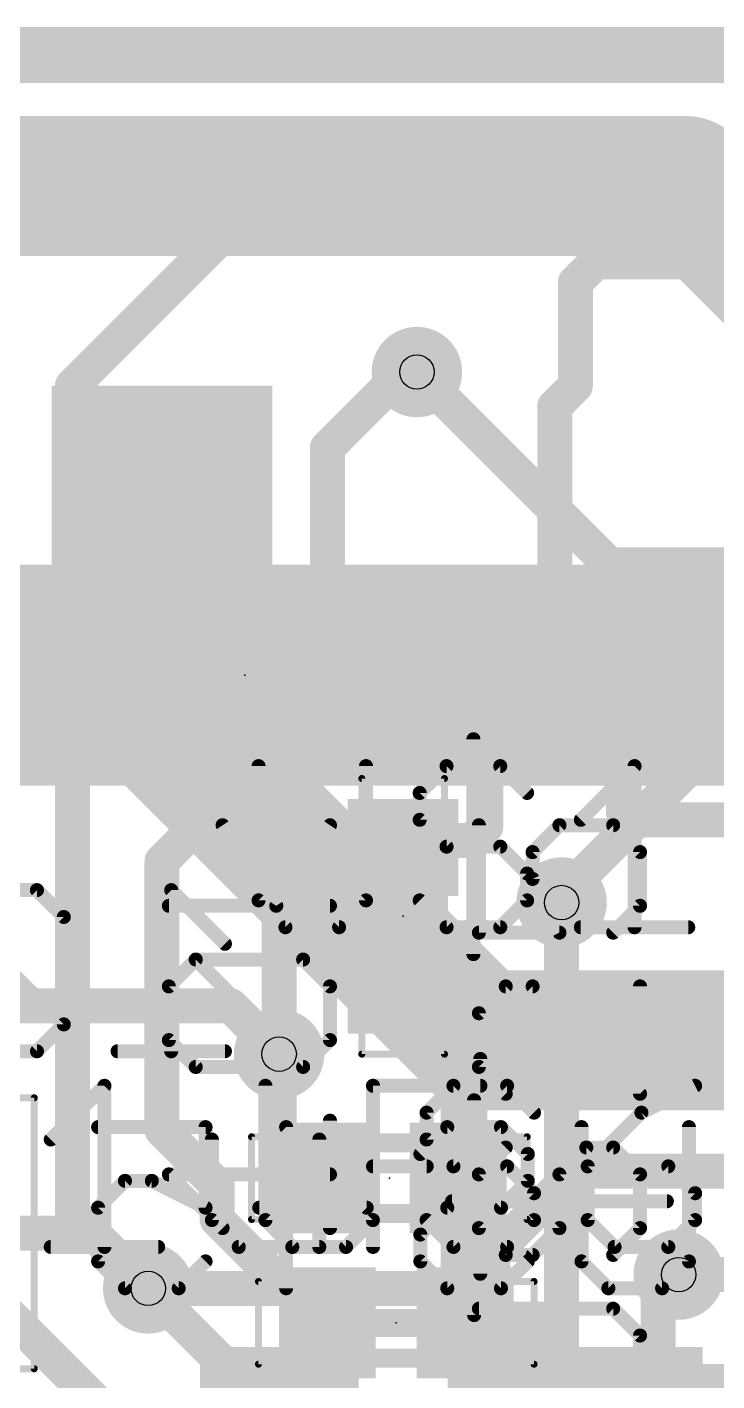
# Model space of a CAD drawing. Extents: x 61.5 to 101.4, y 9 to 89.5.
# Drawn here: x 71.62 to 76.63, y 79.63 to 89.45 of the extents above; entities that cross this region are included whole.
import ezdxf

# ---------------------------------------------------------------- set-up
doc = ezdxf.new("R2010")
doc.units = 0
for name, color, linetype in [('1', 22, 'CONTINUOUS'), ('16', 175, 'CONTINUOUS'), ('18', 82, 'CONTINUOUS'), ('20', 7, 'CONTINUOUS'), ('21', 253, 'CONTINUOUS'), ('22', 253, 'CONTINUOUS'), ('23', 7, 'CONTINUOUS'), ('25', 253, 'CONTINUOUS'), ('26', 253, 'CONTINUOUS'), ('27', 253, 'CONTINUOUS'), ('28', 253, 'CONTINUOUS'), ('29', 253, 'CONTINUOUS'), ('30', 253, 'CONTINUOUS'), ('31', 253, 'CONTINUOUS'), ('32', 253, 'CONTINUOUS'), ('39', 22, 'CONTINUOUS'), ('40', 175, 'CONTINUOUS'), ('44', 253, 'CONTINUOUS'), ('51', 253, 'CONTINUOUS'), ('52', 253, 'CONTINUOUS')]:
    doc.layers.add(name, color=color, linetype=linetype)

# ---------------------------------------------------------------- blocks, each defined once
blk = doc.blocks.new('RECT')
blk.add_solid([(-0.5, -0.5), (0.5, -0.5), (-0.5, 0.5), (0.5, 0.5)])
blk = doc.blocks.new('ROUNDV')
at = {"const_width": 0.5}
blk.add_lwpolyline([(0, -0.25, 1), (0, 0.25, 1), (0, -0.25)], format="xyb", dxfattribs=at)

msp = doc.modelspace()

# ---------------------------------------------------------------- linework, layer by layer
at = {"layer": '1', "const_width": 0.254}
for points in [[(73.6, 88.5), (71.95, 86.85)], [(80.3, 88.5), (73.6, 88.5)], [(75.6, 87.6), (75.75, 87.75)], [(75.75, 87.75), (79.8, 87.75)], [(75.6, 86.85), (75.6, 87.6)], [(74.35, 86.95), (73.8, 86.4)], [(74.45, 86.95), (74.35, 86.95)], [(71.95, 86.85), (71.95, 86.65)], [(75.45, 86.7), (75.6, 86.85)], [(71.95, 84.75), (71.95, 86.65)], [(75.45, 84.75), (75.45, 86.7)], [(73.8, 86.4), (73.8, 84.9)], [(73.8, 84.9), (73.95, 84.75)], [(71.95, 84.75), (72.45, 84.75)], [(71.95, 84.75), (71.95, 81.15)], [(72.95, 84.75), (72.95, 83.75)], [(73.45, 84.75), (73.95, 84.75)], [(73.45, 84.75), (73.45, 83.75)], [(73.95, 84.75), (74.45, 84.75)], [(74.95, 84.75), (74.95, 83.65)], [(75.95, 84.75), (75.95, 83.75)], [(76.45, 84.75), (76.45, 84.3)], [(76.45, 84.3), (77.25, 84.3)], [(72.95, 83.75), (72.6, 83.4)], [(73.45, 83.75), (73.45, 82.6)], [(75.95, 83.75), (76, 83.7)], [(76, 83.7), (76.8, 83.7)], [(74.95, 83.65), (74.85, 83.55)], [(74.4, 83.55), (74.35, 83.5)], [(74.85, 83.55), (74.4, 83.55)], [(72.6, 83.4), (72.6, 81.45)], [(75.5, 83.1), (75.5, 82.2)], [(73.45, 82.6), (73.45, 82)], [(74.35, 82.5), (74.75, 82.1)], [(75.5, 82.2), (75.5, 81.15)], [(74.75, 82.1), (74.75, 81.1)], [(73.45, 81.4), (73.45, 82)], [(72.6, 81.45), (73, 81.05)], [(73.75, 81.1), (73.45, 81.4)], [(71.95, 81.15), (71.95, 80.85)], [(75.5, 81.15), (75.5, 80.95)], [(73, 81.05), (73, 80.8)], [(74.75, 81.1), (74.75, 80.1)], [(75.5, 80.95), (75.5, 76.75)], [(71.95, 80.85), (72.5, 80.3)], [(73, 80.8), (73.75, 80.05)], [(76.35, 80.4), (76.2, 80.25)], [(73.35, 79.45), (72.5, 80.3)], [(76.2, 80.25), (76.2, 76.35)], [(71.45, 80.15), (72.4, 79.2)], [(73.75, 80.05), (73.8, 80.05)], [(74.75, 80.1), (74.8, 80.05)], [(74.8, 79.5), (74.8, 80.05)]]:
    msp.add_lwpolyline(points, dxfattribs=at)
at = {"layer": '1', "const_width": 0.127}
for points in [[(73.6, 88.5635, 1), (73.6, 88.4365)], [(73.6449, 88.4551, 1), (73.5551, 88.5449)], [(75.75, 87.8135, 1), (75.75, 87.6865)], [(75.7949, 87.7051, 1), (75.7051, 87.7949)], [(75.6635, 87.6, 1), (75.5365, 87.6)], [(75.5551, 87.6449, 1), (75.6449, 87.5551)], [(74.35, 87.0135, 1), (74.35, 86.8865)], [(74.3949, 86.9051, 1), (74.3051, 86.9949)], [(74.45, 86.8865, 1), (74.45, 87.0135)], [(72.0135, 86.85, 1), (71.8865, 86.85)], [(71.9051, 86.8949, 1), (71.9949, 86.8051)], [(75.6449, 86.8051, 1), (75.5551, 86.8949)], [(75.5365, 86.85, 1), (75.6635, 86.85)], [(72.0135, 86.65, 1), (71.8865, 86.65)], [(75.5135, 86.7, 1), (75.3865, 86.7)], [(75.4051, 86.7449, 1), (75.4949, 86.6551)], [(71.8865, 86.65, 1), (72.0135, 86.65)], [(73.8635, 86.4, 1), (73.7365, 86.4)], [(73.7551, 86.4449, 1), (73.8449, 86.3551)], [(73.8449, 84.9449, 1), (73.7551, 84.8551)], [(73.7365, 84.9, 1), (73.8635, 84.9)], [(71.95, 84.8135, 1), (71.95, 84.6865)], [(72.0135, 84.75, 1), (71.8865, 84.75)], [(71.8865, 84.75, 1), (72.0135, 84.75)], [(72.45, 84.6865, 1), (72.45, 84.8135)], [(73.0135, 84.75, 1), (72.8865, 84.75)], [(73.45, 84.8135, 1), (73.45, 84.6865)], [(73.5135, 84.75, 1), (73.3865, 84.75)], [(73.95, 84.8135, 1), (73.95, 84.6865)], [(73.9051, 84.7051, 1), (73.9949, 84.7949)], [(73.95, 84.6865, 1), (73.95, 84.8135)], [(74.45, 84.6865, 1), (74.45, 84.8135)], [(75.0135, 84.75, 1), (74.8865, 84.75)], [(75.3865, 84.75, 1), (75.5135, 84.75)], [(76.0135, 84.75, 1), (75.8865, 84.75)], [(76.5135, 84.75, 1), (76.3865, 84.75)], [(76.45, 84.3635, 1), (76.45, 84.2365)], [(76.3865, 84.3, 1), (76.5135, 84.3)], [(72.8865, 83.75, 1), (73.0135, 83.75)], [(72.9949, 83.7051, 1), (72.9051, 83.7949)], [(73.5135, 83.75, 1), (73.3865, 83.75)], [(73.3865, 83.75, 1), (73.5135, 83.75)], [(75.9949, 83.7949, 1), (75.9051, 83.7051)], [(75.8865, 83.75, 1), (76.0135, 83.75)], [(76, 83.7635, 1), (76, 83.6365)], [(75.9551, 83.6551, 1), (76.0449, 83.7449)], [(74.8865, 83.65, 1), (75.0135, 83.65)], [(74.9949, 83.6051, 1), (74.9051, 83.6949)], [(74.4, 83.6135, 1), (74.4, 83.4865)], [(74.4449, 83.5051, 1), (74.3551, 83.5949)], [(74.8051, 83.5949, 1), (74.8949, 83.5051)], [(74.85, 83.4865, 1), (74.85, 83.6135)], [(72.6635, 83.4, 1), (72.5365, 83.4)], [(74.3051, 83.5449, 1), (74.3949, 83.4551)], [(72.5551, 83.4449, 1), (72.6449, 83.3551)], [(75.5635, 83.1, 1), (75.4365, 83.1)], [(73.5135, 82.6, 1), (73.3865, 82.6)], [(73.3865, 82.6, 1), (73.5135, 82.6)], [(74.3949, 82.5449, 1), (74.3051, 82.4551)], [(75.5635, 82.2, 1), (75.4365, 82.2)], [(75.4365, 82.2, 1), (75.5635, 82.2)], [(74.8135, 82.1, 1), (74.6865, 82.1)], [(74.7051, 82.0551, 1), (74.7949, 82.1449)], [(73.5135, 82, 1), (73.3865, 82)], [(73.3865, 82, 1), (73.5135, 82)], [(72.6449, 81.4949, 1), (72.5551, 81.4051)], [(72.5365, 81.45, 1), (72.6635, 81.45)], [(73.4949, 81.4449, 1), (73.4051, 81.3551)], [(73.3865, 81.4, 1), (73.5135, 81.4)], [(72.0135, 81.15, 1), (71.8865, 81.15)], [(75.5635, 81.15, 1), (75.4365, 81.15)], [(71.8865, 81.15, 1), (72.0135, 81.15)], [(73.0635, 81.05, 1), (72.9365, 81.05)], [(72.9551, 81.0051, 1), (73.0449, 81.0949)], [(73.7051, 81.0551, 1), (73.7949, 81.1449)], [(74.8135, 81.1, 1), (74.6865, 81.1)], [(74.6865, 81.1, 1), (74.8135, 81.1)], [(75.4365, 81.15, 1), (75.5635, 81.15)], [(75.5635, 80.95, 1), (75.4365, 80.95)], [(71.9949, 80.8949, 1), (71.9051, 80.8051)], [(75.4365, 80.95, 1), (75.5635, 80.95)], [(71.8865, 80.85, 1), (72.0135, 80.85)], [(73.0449, 80.8449, 1), (72.9551, 80.7551)], [(72.9365, 80.8, 1), (73.0635, 80.8)], [(76.3949, 80.3551, 1), (76.3051, 80.4449)], [(72.5449, 80.3449, 1), (72.4551, 80.2551)], [(72.4551, 80.2551, 1), (72.5449, 80.3449)], [(76.2635, 80.25, 1), (76.1365, 80.25)], [(76.1551, 80.2949, 1), (76.2449, 80.2051)], [(73.75, 80.1135, 1), (73.75, 79.9865)], [(73.8, 79.9865, 1), (73.8, 80.1135)], [(74.7949, 80.1449, 1), (74.7051, 80.0551)], [(74.8635, 80.05, 1), (74.7365, 80.05)], [(73.7051, 80.0051, 1), (73.7949, 80.0949)], [(74.6865, 80.1, 1), (74.8135, 80.1)], [(74.7551, 80.0051, 1), (74.8449, 80.0949)]]:
    msp.add_lwpolyline(points, format="xyb", dxfattribs=at)
at = {"layer": '16'}
for points, const_width in [([(76.4, 88.3), (66.2, 88.3)], 1.016), ([(78, 86.7), (76.4, 88.3)], 1.016), ([(75.85, 85.55), (74.45, 86.95)], 0.254), ([(72.6, 84.4), (72.6, 85.7)], 1.016), ([(76.45, 85.55), (75.85, 85.55)], 0.254), ([(91.05, 85.55), (76.45, 85.55)], 0.254), ([(74.9, 82.1), (72.6, 84.4)], 1.016), ([(75.925, 83.575), (77.1, 84.75)], 0.254), ([(75.925, 83.575), (75.5, 83.15)], 0.254), ([(75.5, 83.15), (75.5, 83.1)], 0.254), ([(78.9, 82.1), (74.9, 82.1)], 1.016), ([(72.45, 82.35), (70.35, 82.35)], 0.254), ([(72.45, 82.35), (73.1, 82.35)], 0.254), ([(73.1, 82.35), (73.45, 82)], 0.254), ([(75.45, 81), (75.6, 81.15)], 0.254), ([(75.6, 81.15), (79.8, 81.15)], 0.254), ([(75.075, 80.625), (75.45, 81)], 0.254), ([(70.65, 80.7), (72.1, 80.7)], 0.254), ([(72.1, 80.7), (72.5, 80.3)], 0.254), ([(74.75, 80.3), (75.075, 80.625)], 0.254), ([(75, 80.55), (75.075, 80.625)], 0.254), ([(75, 80.4), (75, 80.55)], 0.254), ([(75, 80.4), (75, 78.35)], 0.254), ([(76.35, 80.4), (78.75, 80.4)], 0.254), ([(72.5, 80.3), (74.5, 80.3)], 0.254), ([(74.5, 80.3), (74.75, 80.3)], 0.254), ([(76.05, 79.625), (78.025, 79.625)], 0.254)]:
    msp.add_lwpolyline(points, dxfattribs=dict(at, const_width=const_width))
for points, const_width in [([(76.5796, 88.4796, 1), (76.2204, 88.1204)], 0.508), ([(76.4, 88.046, 1), (76.4, 88.554)], 0.508), ([(74.4949, 86.9949, 1), (74.4051, 86.9051)], 0.127), ([(72.854, 85.7, 1), (72.346, 85.7)], 0.508), ([(75.85, 85.6135, 1), (75.85, 85.4865)], 0.127), ([(76.45, 85.6135, 1), (76.45, 85.4865)], 0.127), ([(76.45, 85.4865, 1), (76.45, 85.6135)], 0.127), ([(75.8051, 85.5051, 1), (75.8949, 85.5949)], 0.127), ([(72.7796, 84.5796, 1), (72.4204, 84.2204)], 0.508), ([(72.346, 84.4, 1), (72.854, 84.4)], 0.508), ([(75.8801, 83.6199, 1), (75.9699, 83.5301)], 0.127), ([(75.9699, 83.5301, 1), (75.8801, 83.6199)], 0.127), ([(75.5635, 83.15, 1), (75.4365, 83.15)], 0.127), ([(75.4551, 83.1949, 1), (75.5449, 83.1051)], 0.127), ([(75.4365, 83.1, 1), (75.5635, 83.1)], 0.127), ([(74.9, 82.354, 1), (74.9, 81.846)], 0.508), ([(74.7204, 81.9204, 1), (75.0796, 82.2796)], 0.508), ([(72.45, 82.4135, 1), (72.45, 82.2865)], 0.127), ([(72.45, 82.2865, 1), (72.45, 82.4135)], 0.127), ([(73.1449, 82.3949, 1), (73.0551, 82.3051)], 0.127), ([(73.1, 82.2865, 1), (73.1, 82.4135)], 0.127), ([(73.4051, 81.9551, 1), (73.4949, 82.0449)], 0.127), ([(75.6, 81.2135, 1), (75.6, 81.0865)], 0.127), ([(75.6449, 81.1051, 1), (75.5551, 81.1949)], 0.127), ([(75.4051, 81.0449, 1), (75.4949, 80.9551)], 0.127), ([(75.4949, 80.9551, 1), (75.4051, 81.0449)], 0.127), ([(72.1449, 80.7449, 1), (72.0551, 80.6551)], 0.127), ([(72.1, 80.6365, 1), (72.1, 80.7635)], 0.127), ([(75.0635, 80.55, 1), (74.9365, 80.55)], 0.127), ([(75.0301, 80.6699, 1), (75.1199, 80.5801)], 0.127), ([(75.1199, 80.5801, 1), (75.0301, 80.6699)], 0.127), ([(75.1199, 80.5801, 1), (75.0301, 80.6699)], 0.127), ([(74.9551, 80.5949, 1), (75.0449, 80.5051)], 0.127), ([(75.0635, 80.4, 1), (74.9365, 80.4)], 0.127), ([(76.35, 80.4635, 1), (76.35, 80.3365)], 0.127), ([(72.5, 80.3635, 1), (72.5, 80.2365)], 0.127), ([(72.4551, 80.2551, 1), (72.5449, 80.3449)], 0.127), ([(74.5, 80.3635, 1), (74.5, 80.2365)], 0.127), ([(74.5, 80.2365, 1), (74.5, 80.3635)], 0.127), ([(74.7051, 80.3449, 1), (74.7949, 80.2551)], 0.127), ([(74.75, 80.2365, 1), (74.75, 80.3635)], 0.127), ([(74.9365, 80.4, 1), (75.0635, 80.4)], 0.127), ([(76.05, 79.6885, 1), (76.05, 79.5615)], 0.127)]:
    msp.add_lwpolyline(points, format="xyb", dxfattribs=dict(at, const_width=const_width))
at = {"layer": '20', "const_width": 0.4064}
msp.add_lwpolyline([(62.4, 89.25), (97.4, 89.25)], dxfattribs=at)
at = {"layer": '21', "const_width": 0.127}
for points in [[(62.65, 89.25), (84.15, 89.25)], [(76.6, 89.25), (69.87, 89.25)]]:
    msp.add_lwpolyline(points, dxfattribs=at)
at = {"layer": '21', "const_width": 0.0635}
msp.add_lwpolyline([(76.6, 89.2182, 1), (76.6, 89.2818)], format="xyb", dxfattribs=at)
at = {"layer": '22', "const_width": 0.2032}
for points in [[(73.925, 80.05), (73.925, 77.25)], [(75.475, 80.05), (73.925, 80.05)], [(75.475, 77.25), (75.475, 80.05)]]:
    msp.add_lwpolyline(points, dxfattribs=at)
at = {"layer": '22', "const_width": 0.1016}
for points in [[(73.9758, 80.05, 1), (73.8742, 80.05)], [(73.925, 80.1008, 1), (73.925, 79.9992)], [(75.5258, 80.05, 1), (75.4242, 80.05)], [(75.475, 79.9992, 1), (75.475, 80.1008)]]:
    msp.add_lwpolyline(points, format="xyb", dxfattribs=at)
at = {"layer": '23'}
for p in [(73.2, 84.75), (74.35, 83), (74.25, 81.1), (74.3, 80.05)]:
    msp.add_point(p, dxfattribs=at)
at = {"layer": '25', "const_width": 0.1016}
for points in [[(74.86, 84.2851), (74.86, 82.7259)], [(73.3008, 84.0902), (73.3008, 83.1157)], [(74.0804, 83.1157), (74.0804, 84.0902)], [(74.4702, 83.8953), (74.6651, 84.0902)], [(74.6651, 84.0902), (75.0549, 84.0902)], [(75.0549, 84.0902), (75.2498, 83.8953)], [(75.6396, 83.7004), (76.0294, 84.0902)], [(76.0294, 84.0902), (76.0294, 82.9208)], [(74.4702, 83.7004), (74.4702, 83.8953)], [(74.6651, 83.5055), (74.4702, 83.7004)], [(74.8998, 83.661), (74.8998, 82.8814)], [(75.2896, 83.4661), (75.4845, 83.661)], [(75.4845, 83.661), (75.8743, 83.661)], [(75.8743, 83.661), (76.0692, 83.4661)], [(75.0549, 83.5055), (74.6651, 83.5055)], [(75.2498, 83.3106), (75.0549, 83.5055)], [(75.2896, 83.2712), (75.2896, 83.4661)], [(76.0692, 83.4661), (76.0692, 83.0763)], [(75.2498, 83.1157), (75.2498, 83.3106)], [(75.4845, 82.8814), (75.2896, 83.2712)], [(73.3008, 83.1157), (73.4957, 82.9208)], [(73.8855, 82.9208), (74.0804, 83.1157)], [(74.4702, 83.1157), (74.6651, 82.9208)], [(75.0549, 82.9208), (75.2498, 83.1157)], [(76.0692, 83.0763), (75.8743, 82.8814)], [(73.4957, 82.9208), (73.8855, 82.9208)], [(74.6651, 82.9208), (75.0549, 82.9208)], [(74.8998, 82.8814), (75.4845, 82.8814)], [(75.6396, 82.9208), (76.4192, 82.9208)], [(75.0947, 82.4916), (74.8998, 82.2967)], [(75.2896, 82.4916), (75.0947, 82.4916)], [(76.0692, 81.712), (75.2896, 82.4916)], [(76.0692, 82.4916), (76.0692, 81.712)], [(74.8998, 82.2967), (74.8998, 81.9069)], [(74.8998, 81.9069), (75.0947, 81.712)], [(74.91, 81.9651), (74.91, 80.4059)], [(73.3508, 81.7702), (73.3508, 80.7957)], [(74.1304, 80.7957), (74.1304, 81.7702)], [(74.5202, 81.5753), (74.7151, 81.7702)], [(74.7151, 81.7702), (75.1049, 81.7702)], [(75.1049, 81.7702), (75.2998, 81.5753)], [(76.4692, 81.7702), (76.0794, 81.5753)], [(74.5202, 81.3804), (74.5202, 81.5753)], [(76.0794, 81.5753), (75.6896, 81.1855)], [(74.7151, 81.1855), (74.5202, 81.3804)], [(74.8998, 81.1273), (75.0947, 81.3222)], [(75.6794, 81.3222), (75.4845, 81.1273)], [(75.8743, 81.3222), (75.6794, 81.3222)], [(76.0692, 81.1273), (75.8743, 81.3222)], [(75.1049, 81.1855), (74.7151, 81.1855)], [(74.8998, 80.7375), (74.8998, 81.1273)], [(75.2998, 80.9906), (75.1049, 81.1855)], [(75.4845, 81.1273), (75.4845, 80.7375)], [(75.6896, 81.1855), (75.6896, 80.7957)], [(76.2743, 81.1855), (75.6896, 81.1855)], [(76.0692, 80.7375), (76.0692, 81.1273)], [(76.4692, 80.9906), (76.2743, 81.1855)], [(74.7049, 80.9324), (76.2641, 80.9324)], [(75.2998, 80.7957), (75.2998, 80.9906)], [(76.4692, 80.7957), (76.4692, 80.9906)], [(73.3508, 80.7957), (73.5457, 80.6008)], [(73.9355, 80.6008), (74.1304, 80.7957)], [(74.5202, 80.7957), (74.7151, 80.6008)], [(75.0947, 80.5426), (74.8998, 80.7375)], [(75.1049, 80.6008), (75.2998, 80.7957)], [(75.4845, 80.7375), (75.2896, 80.5426)], [(75.6896, 80.7957), (75.8845, 80.6008)], [(75.8743, 80.5426), (76.0692, 80.7375)], [(76.2743, 80.6008), (76.4692, 80.7957)], [(73.5457, 80.6008), (73.9355, 80.6008)], [(74.7151, 80.6008), (75.1049, 80.6008)], [(75.2896, 80.5426), (75.0947, 80.5426)], [(75.8845, 80.6008), (76.2743, 80.6008)], [(75.8743, 80.1528), (74.8998, 80.1528)], [(76.0692, 79.9579), (75.8743, 80.1528)], [(76.0692, 79.5681), (76.0692, 79.9579)]]:
    msp.add_lwpolyline(points, dxfattribs=at)
at = {"layer": '25', "const_width": 0.0508}
for points in [[(74.8854, 84.2851, 1), (74.8346, 84.2851)], [(73.3262, 84.0902, 1), (73.2754, 84.0902)], [(74.1058, 84.0902, 1), (74.055, 84.0902)], [(74.6651, 84.1156, 1), (74.6651, 84.0648)], [(74.6831, 84.0722, 1), (74.6471, 84.1082)], [(75.0729, 84.1082, 1), (75.0369, 84.0722)], [(75.0549, 84.0648, 1), (75.0549, 84.1156)], [(76.0548, 84.0902, 1), (76.004, 84.0902)], [(76.0474, 84.0722, 1), (76.0114, 84.1082)], [(74.4522, 83.9133, 1), (74.4882, 83.8773)], [(74.4956, 83.8953, 1), (74.4448, 83.8953)], [(75.2318, 83.8773, 1), (75.2678, 83.9133)], [(74.4882, 83.7184, 1), (74.4522, 83.6824)], [(74.4448, 83.7004, 1), (74.4956, 83.7004)], [(74.9252, 83.661, 1), (74.8744, 83.661)], [(75.4845, 83.6864, 1), (75.4845, 83.6356)], [(75.5025, 83.643, 1), (75.4665, 83.679)], [(75.6216, 83.7184, 1), (75.6576, 83.6824)], [(75.8923, 83.679, 1), (75.8563, 83.643)], [(75.8743, 83.6356, 1), (75.8743, 83.6864)], [(74.6651, 83.5309, 1), (74.6651, 83.4801)], [(74.6471, 83.4875, 1), (74.6831, 83.5235)], [(75.0729, 83.5235, 1), (75.0369, 83.4875)], [(75.0549, 83.4801, 1), (75.0549, 83.5309)], [(75.315, 83.4661, 1), (75.2642, 83.4661)], [(76.0946, 83.4661, 1), (76.0438, 83.4661)], [(75.2716, 83.4841, 1), (75.3076, 83.4481)], [(76.0512, 83.4481, 1), (76.0872, 83.4841)], [(75.2752, 83.3106, 1), (75.2244, 83.3106)], [(75.2318, 83.2926, 1), (75.2678, 83.3286)], [(75.3123, 83.2825, 1), (75.2669, 83.2598)], [(75.2642, 83.2712, 1), (75.315, 83.2712)], [(73.3188, 83.1337, 1), (73.2828, 83.0977)], [(73.2754, 83.1157, 1), (73.3262, 83.1157)], [(74.055, 83.1157, 1), (74.1058, 83.1157)], [(74.0984, 83.0977, 1), (74.0624, 83.1337)], [(74.4882, 83.1337, 1), (74.4522, 83.0977)], [(75.2244, 83.1157, 1), (75.2752, 83.1157)], [(75.2678, 83.0977, 1), (75.2318, 83.1337)], [(76.0872, 83.0583, 1), (76.0512, 83.0943)], [(76.0438, 83.0763, 1), (76.0946, 83.0763)], [(73.4957, 82.9462, 1), (73.4957, 82.8954)], [(73.4777, 82.9028, 1), (73.5137, 82.9388)], [(73.8675, 82.9388, 1), (73.9035, 82.9028)], [(73.8855, 82.8954, 1), (73.8855, 82.9462)], [(74.6651, 82.9462, 1), (74.6651, 82.8954)], [(74.6471, 82.9028, 1), (74.6831, 82.9388)], [(74.8998, 82.9068, 1), (74.8998, 82.856)], [(75.0369, 82.9388, 1), (75.0729, 82.9028)], [(75.0549, 82.8954, 1), (75.0549, 82.9462)], [(75.4845, 82.856, 1), (75.4845, 82.9068)], [(75.6396, 82.9462, 1), (75.6396, 82.8954)], [(75.8563, 82.8994, 1), (75.8923, 82.8634)], [(76.004, 82.9208, 1), (76.0548, 82.9208)], [(76.4192, 82.8954, 1), (76.4192, 82.9462)], [(74.8744, 82.8814, 1), (74.9252, 82.8814)], [(75.4618, 82.87, 1), (75.5072, 82.8928)], [(74.8346, 82.7259, 1), (74.8854, 82.7259)], [(75.0947, 82.517, 1), (75.0947, 82.4662)], [(75.1127, 82.4736, 1), (75.0767, 82.5096)], [(75.3076, 82.5096, 1), (75.2716, 82.4736)], [(75.2896, 82.4662, 1), (75.2896, 82.517)], [(76.0946, 82.4916, 1), (76.0438, 82.4916)], [(74.8818, 82.3147, 1), (74.9178, 82.2787)], [(74.9252, 82.2967, 1), (74.8744, 82.2967)], [(74.9178, 81.9249, 1), (74.8818, 81.8889)], [(74.9354, 81.9651, 1), (74.8846, 81.9651)], [(74.8744, 81.9069, 1), (74.9252, 81.9069)], [(73.3762, 81.7702, 1), (73.3254, 81.7702)], [(74.1558, 81.7702, 1), (74.105, 81.7702)], [(74.7151, 81.7956, 1), (74.7151, 81.7448)], [(74.7331, 81.7522, 1), (74.6971, 81.7882)], [(75.0767, 81.694, 1), (75.1127, 81.73)], [(75.1229, 81.7882, 1), (75.0869, 81.7522)], [(75.1049, 81.7448, 1), (75.1049, 81.7956)], [(76.0512, 81.694, 1), (76.0872, 81.73)], [(76.4805, 81.7475, 1), (76.4578, 81.7929)], [(76.0438, 81.712, 1), (76.0946, 81.712)], [(74.5022, 81.5933, 1), (74.5382, 81.5573)], [(74.5456, 81.5753, 1), (74.4948, 81.5753)], [(75.2818, 81.5573, 1), (75.3178, 81.5933)], [(76.068, 81.598, 1), (76.0907, 81.5526)], [(76.0974, 81.5573, 1), (76.0614, 81.5933)], [(74.5382, 81.3984, 1), (74.5022, 81.3624)], [(74.4948, 81.3804, 1), (74.5456, 81.3804)], [(75.1127, 81.3042, 1), (75.0767, 81.3402)], [(75.6794, 81.3476, 1), (75.6794, 81.2968)], [(75.6974, 81.3042, 1), (75.6614, 81.3402)], [(75.8923, 81.3402, 1), (75.8563, 81.3042)], [(75.8743, 81.2968, 1), (75.8743, 81.3476)], [(74.7151, 81.2109, 1), (74.7151, 81.1601)], [(74.6971, 81.1675, 1), (74.7331, 81.2035)], [(74.8818, 81.1453, 1), (74.9178, 81.1093)], [(74.9252, 81.1273, 1), (74.8744, 81.1273)], [(75.1229, 81.2035, 1), (75.0869, 81.1675)], [(75.1049, 81.1601, 1), (75.1049, 81.2109)], [(75.4665, 81.1453, 1), (75.5025, 81.1093)], [(75.5099, 81.1273, 1), (75.4591, 81.1273)], [(75.6716, 81.2035, 1), (75.7076, 81.1675)], [(75.715, 81.1855, 1), (75.6642, 81.1855)], [(75.6896, 81.2109, 1), (75.6896, 81.1601)], [(76.0946, 81.1273, 1), (76.0438, 81.1273)], [(76.0512, 81.1093, 1), (76.0872, 81.1453)], [(76.2923, 81.2035, 1), (76.2563, 81.1675)], [(76.2743, 81.1601, 1), (76.2743, 81.2109)], [(74.7049, 80.9578, 1), (74.7049, 80.907)], [(75.3252, 80.9906, 1), (75.2744, 80.9906)], [(75.2818, 80.9726, 1), (75.3178, 81.0086)], [(76.2641, 80.907, 1), (76.2641, 80.9578)], [(76.4946, 80.9906, 1), (76.4438, 80.9906)], [(76.4512, 80.9726, 1), (76.4872, 81.0086)], [(73.3688, 80.8137, 1), (73.3328, 80.7777)], [(73.3254, 80.7957, 1), (73.3762, 80.7957)], [(74.105, 80.7957, 1), (74.1558, 80.7957)], [(74.1484, 80.7777, 1), (74.1124, 80.8137)], [(74.5382, 80.8137, 1), (74.5022, 80.7777)], [(74.9178, 80.7555, 1), (74.8818, 80.7195)], [(74.8744, 80.7375, 1), (74.9252, 80.7375)], [(75.2744, 80.7957, 1), (75.3252, 80.7957)], [(75.3178, 80.7777, 1), (75.2818, 80.8137)], [(75.4591, 80.7375, 1), (75.5099, 80.7375)], [(75.5025, 80.7195, 1), (75.4665, 80.7555)], [(75.7076, 80.8137, 1), (75.6716, 80.7777)], [(75.6642, 80.7957, 1), (75.715, 80.7957)], [(76.0438, 80.7375, 1), (76.0946, 80.7375)], [(76.0872, 80.7195, 1), (76.0512, 80.7555)], [(76.4438, 80.7957, 1), (76.4946, 80.7957)], [(76.4872, 80.7777, 1), (76.4512, 80.8137)], [(73.5457, 80.6262, 1), (73.5457, 80.5754)], [(73.5277, 80.5828, 1), (73.5637, 80.6188)], [(73.9175, 80.6188, 1), (73.9535, 80.5828)], [(73.9355, 80.5754, 1), (73.9355, 80.6262)], [(74.7151, 80.6262, 1), (74.7151, 80.5754)], [(74.6971, 80.5828, 1), (74.7331, 80.6188)], [(75.0947, 80.568, 1), (75.0947, 80.5172)], [(75.0767, 80.5246, 1), (75.1127, 80.5606)], [(75.0869, 80.6188, 1), (75.1229, 80.5828)], [(75.1049, 80.5754, 1), (75.1049, 80.6262)], [(75.2716, 80.5606, 1), (75.3076, 80.5246)], [(75.2896, 80.5172, 1), (75.2896, 80.568)], [(75.8563, 80.5606, 1), (75.8923, 80.5246)], [(75.8845, 80.6262, 1), (75.8845, 80.5754)], [(75.8665, 80.5828, 1), (75.9025, 80.6188)], [(76.2563, 80.6188, 1), (76.2923, 80.5828)], [(76.2743, 80.5754, 1), (76.2743, 80.6262)], [(74.8846, 80.4059, 1), (74.9354, 80.4059)], [(74.8998, 80.1782, 1), (74.8998, 80.1274)], [(75.8923, 80.1708, 1), (75.8563, 80.1348)], [(75.8743, 80.1274, 1), (75.8743, 80.1782)], [(76.0946, 79.9579, 1), (76.0438, 79.9579)], [(76.0512, 79.9399, 1), (76.0872, 79.9759)]]:
    msp.add_lwpolyline(points, format="xyb", dxfattribs=at)
at = {"layer": '26', "const_width": 0.1016}
for points in [[(74.865, 81.6651), (74.865, 80.1059)], [(72.1364, 81.4702), (72.916, 81.4702)], [(72.916, 81.4702), (72.916, 80.8855)], [(73.5007, 80.3008), (73.5007, 81.4702)], [(73.5007, 81.4702), (74.0854, 80.8855)], [(74.6701, 81.4702), (74.4752, 81.2753)], [(75.0599, 81.4702), (74.6701, 81.4702)], [(75.2548, 81.2753), (75.0599, 81.4702)], [(75.6446, 80.4957), (75.6446, 81.4702)], [(76.4242, 81.4702), (76.4242, 80.4957)], [(75.2548, 81.0804), (75.2548, 81.2753)], [(72.3313, 81.0804), (72.1364, 80.8855)], [(72.5262, 81.0804), (72.3313, 81.0804)], [(72.916, 80.8855), (72.5262, 81.0804)], [(75.0599, 80.8855), (75.2548, 81.0804)], [(72.1364, 80.8855), (72.1364, 80.4957)], [(74.0854, 80.8855), (73.3058, 80.8855)], [(74.4752, 80.6906), (74.6701, 80.8855)], [(74.6701, 80.8855), (75.0599, 80.8855)], [(74.4752, 80.4957), (74.4752, 80.6906)], [(72.1364, 80.4957), (72.3313, 80.3008)], [(72.7211, 80.3008), (72.916, 80.4957)], [(74.6701, 80.3008), (74.4752, 80.4957)], [(75.2548, 80.4957), (75.0599, 80.3008)], [(75.8395, 80.3008), (75.6446, 80.4957)], [(76.4242, 80.4957), (76.2293, 80.3008)], [(72.3313, 80.3008), (72.7211, 80.3008)], [(75.0599, 80.3008), (74.6701, 80.3008)], [(76.2293, 80.3008), (75.8395, 80.3008)]]:
    msp.add_lwpolyline(points, dxfattribs=at)
at = {"layer": '26', "const_width": 0.0508}
for points in [[(74.8904, 81.6651, 1), (74.8396, 81.6651)], [(72.1364, 81.4956, 1), (72.1364, 81.4448)], [(72.9414, 81.4702, 1), (72.8906, 81.4702)], [(72.916, 81.4448, 1), (72.916, 81.4956)], [(73.5187, 81.4882, 1), (73.4827, 81.4522)], [(73.5261, 81.4702, 1), (73.4753, 81.4702)], [(74.6701, 81.4956, 1), (74.6701, 81.4448)], [(74.6881, 81.4522, 1), (74.6521, 81.4882)], [(75.0779, 81.4882, 1), (75.0419, 81.4522)], [(75.0599, 81.4448, 1), (75.0599, 81.4956)], [(75.67, 81.4702, 1), (75.6192, 81.4702)], [(76.4496, 81.4702, 1), (76.3988, 81.4702)], [(74.4572, 81.2933, 1), (74.4932, 81.2573)], [(75.2802, 81.2753, 1), (75.2294, 81.2753)], [(75.2368, 81.2573, 1), (75.2728, 81.2933)], [(72.3313, 81.1058, 1), (72.3313, 81.055)], [(72.3493, 81.0624, 1), (72.3134, 81.0984)], [(72.5376, 81.1031, 1), (72.5149, 81.0577)], [(72.5262, 81.055, 1), (72.5262, 81.1058)], [(75.2294, 81.0804, 1), (75.2802, 81.0804)], [(75.2728, 81.0624, 1), (75.2368, 81.0984)], [(72.1618, 80.8855, 1), (72.111, 80.8855)], [(72.1185, 80.9035, 1), (72.1544, 80.8675)], [(72.8906, 80.8855, 1), (72.9414, 80.8855)], [(72.9047, 80.8628, 1), (72.9274, 80.9082)], [(73.3058, 80.9109, 1), (73.3058, 80.8601)], [(74.0674, 80.8675, 1), (74.1034, 80.9035)], [(74.0854, 80.8601, 1), (74.0854, 80.9109)], [(74.6701, 80.9109, 1), (74.6701, 80.8601)], [(74.6881, 80.8675, 1), (74.6521, 80.9035)], [(75.0419, 80.9035, 1), (75.0779, 80.8675)], [(75.0599, 80.8601, 1), (75.0599, 80.9109)], [(74.4572, 80.7086, 1), (74.4932, 80.6726)], [(74.5006, 80.6906, 1), (74.4498, 80.6906)], [(72.1544, 80.5137, 1), (72.1185, 80.4777)], [(72.111, 80.4957, 1), (72.1618, 80.4957)], [(72.934, 80.4777, 1), (72.898, 80.5137)], [(74.4932, 80.5137, 1), (74.4572, 80.4777)], [(74.4498, 80.4957, 1), (74.5006, 80.4957)], [(75.2728, 80.4777, 1), (75.2368, 80.5137)], [(75.6626, 80.5137, 1), (75.6266, 80.4777)], [(75.6192, 80.4957, 1), (75.67, 80.4957)], [(76.3988, 80.4957, 1), (76.4496, 80.4957)], [(76.4422, 80.4777, 1), (76.4062, 80.5137)], [(72.3313, 80.3262, 1), (72.3313, 80.2754)], [(72.3134, 80.2828, 1), (72.3493, 80.3188)], [(72.7032, 80.3188, 1), (72.7391, 80.2828)], [(72.7211, 80.2754, 1), (72.7211, 80.3262)], [(73.4753, 80.3008, 1), (73.5261, 80.3008)], [(74.6701, 80.3262, 1), (74.6701, 80.2754)], [(74.6521, 80.2828, 1), (74.6881, 80.3188)], [(75.0419, 80.3188, 1), (75.0779, 80.2828)], [(75.0599, 80.2754, 1), (75.0599, 80.3262)], [(75.8395, 80.3262, 1), (75.8395, 80.2754)], [(75.8215, 80.2828, 1), (75.8575, 80.3188)], [(76.2113, 80.3188, 1), (76.2473, 80.2828)], [(76.2293, 80.2754, 1), (76.2293, 80.3262)], [(74.8396, 80.1059, 1), (74.8904, 80.1059)]]:
    msp.add_lwpolyline(points, format="xyb", dxfattribs=at)
at = {"layer": '27', "const_width": 0.1016}
for points in [[(73.4294, 83.0763), (73.0396, 83.661)], [(73.8192, 83.661), (73.4294, 83.0763)], [(73.8192, 83.0763), (72.6498, 83.0763)], [(72.6498, 82.4916), (72.8447, 82.6865)], [(72.8447, 82.6865), (73.6243, 82.6865)], [(73.6243, 81.9069), (72.8447, 82.6865)], [(73.6243, 82.6865), (73.8192, 82.4916)], [(72.6498, 82.1018), (72.6498, 82.4916)], [(73.8192, 82.4916), (73.8192, 82.1018)], [(72.8447, 81.9069), (72.6498, 82.1018)], [(73.8192, 82.1018), (73.6243, 81.9069)], [(73.6243, 81.9069), (72.8447, 81.9069)], [(71.7926, 81.3804), (72.1824, 81.7702)], [(72.1824, 81.7702), (72.1824, 80.6008)], [(74.1314, 80.6008), (74.1314, 81.7702)], [(74.1314, 81.7702), (74.911, 81.7702)], [(73.8192, 80.7375), (73.8192, 81.5171)], [(72.962, 81.3804), (72.962, 80.7957)], [(73.7416, 80.6008), (73.7416, 81.3804)], [(73.0396, 80.7375), (72.6498, 81.1273)], [(72.6498, 81.1273), (73.8192, 81.1273)], [(74.1314, 81.1855), (74.5212, 81.1855)], [(72.962, 80.7957), (73.1569, 80.6008)], [(71.7926, 80.6008), (72.5722, 80.6008)], [(73.1569, 80.6008), (73.7416, 80.6008)]]:
    msp.add_lwpolyline(points, dxfattribs=at)
at = {"layer": '27', "const_width": 0.0508}
for points in [[(73.0607, 83.6751, 1), (73.0185, 83.6469)], [(73.8403, 83.6469, 1), (73.7981, 83.6751)], [(72.6498, 83.1017, 1), (72.6498, 83.0509)], [(73.8192, 83.0509, 1), (73.8192, 83.1017)], [(73.4083, 83.0904, 1), (73.4505, 83.0622)], [(73.4083, 83.0622, 1), (73.4505, 83.0904)], [(72.8627, 82.7045, 1), (72.8267, 82.6685)], [(72.8447, 82.7119, 1), (72.8447, 82.6611)], [(72.8627, 82.6685, 1), (72.8267, 82.7045)], [(73.6423, 82.7045, 1), (73.6063, 82.6685)], [(73.6243, 82.6611, 1), (73.6243, 82.7119)], [(72.6318, 82.5096, 1), (72.6678, 82.4736)], [(72.6752, 82.4916, 1), (72.6244, 82.4916)], [(73.8446, 82.4916, 1), (73.7938, 82.4916)], [(73.8012, 82.4736, 1), (73.8372, 82.5096)], [(72.6678, 82.1198, 1), (72.6318, 82.0838)], [(73.8372, 82.0838, 1), (73.8012, 82.1198)], [(72.6244, 82.1018, 1), (72.6752, 82.1018)], [(73.7938, 82.1018, 1), (73.8446, 82.1018)], [(72.8447, 81.9323, 1), (72.8447, 81.8815)], [(72.8267, 81.8889, 1), (72.8627, 81.9249)], [(73.6063, 81.9249, 1), (73.6423, 81.8889)], [(73.6063, 81.8889, 1), (73.6423, 81.9249)], [(73.6243, 81.8815, 1), (73.6243, 81.9323)], [(72.2078, 81.7702, 1), (72.157, 81.7702)], [(72.2004, 81.7522, 1), (72.1644, 81.7882)], [(74.1568, 81.7702, 1), (74.106, 81.7702)], [(74.1314, 81.7956, 1), (74.1314, 81.7448)], [(74.911, 81.7448, 1), (74.911, 81.7956)], [(73.8446, 81.5171, 1), (73.7938, 81.5171)], [(71.7746, 81.3984, 1), (71.8106, 81.3624)], [(72.9874, 81.3804, 1), (72.9366, 81.3804)], [(73.767, 81.3804, 1), (73.7162, 81.3804)], [(72.6678, 81.1453, 1), (72.6318, 81.1093)], [(72.6498, 81.1527, 1), (72.6498, 81.1019)], [(73.8192, 81.1019, 1), (73.8192, 81.1527)], [(74.1314, 81.2109, 1), (74.1314, 81.1601)], [(74.5212, 81.1601, 1), (74.5212, 81.2109)], [(72.98, 80.8137, 1), (72.944, 80.7777)], [(72.9366, 80.7957, 1), (72.9874, 80.7957)], [(73.0216, 80.7195, 1), (73.0576, 80.7555)], [(73.7938, 80.7375, 1), (73.8446, 80.7375)], [(71.7926, 80.6262, 1), (71.7926, 80.5754)], [(72.157, 80.6008, 1), (72.2078, 80.6008)], [(72.5722, 80.5754, 1), (72.5722, 80.6262)], [(73.1569, 80.6262, 1), (73.1569, 80.5754)], [(73.1389, 80.5828, 1), (73.1749, 80.6188)], [(73.7162, 80.6008, 1), (73.767, 80.6008)], [(73.7416, 80.5754, 1), (73.7416, 80.6262)], [(74.106, 80.6008, 1), (74.1568, 80.6008)]]:
    msp.add_lwpolyline(points, format="xyb", dxfattribs=at)
at = {"layer": '28', "const_width": 0.1016}
for points in [[(71.6925, 83.1902), (71.3027, 83.1902)], [(71.8874, 82.9953), (71.6925, 83.1902)], [(73.0568, 82.8004), (72.667, 83.1902)], [(72.667, 83.1902), (72.667, 82.0208)], [(71.8874, 82.2157), (71.1078, 82.9953)], [(71.8874, 82.2157), (71.8874, 82.9953)], [(71.6925, 82.0208), (71.8874, 82.2157)], [(71.3027, 82.0208), (71.6925, 82.0208)], [(73.0568, 82.0208), (72.2772, 82.0208)]]:
    msp.add_lwpolyline(points, dxfattribs=at)
at = {"layer": '28', "const_width": 0.0508}
for points in [[(71.7105, 83.2082, 1), (71.6745, 83.1722)], [(71.6925, 83.1648, 1), (71.6925, 83.2156)], [(72.685, 83.2082, 1), (72.649, 83.1722)], [(72.6924, 83.1902, 1), (72.6416, 83.1902)], [(71.9128, 82.9953, 1), (71.862, 82.9953)], [(71.8694, 82.9773, 1), (71.9054, 83.0133)], [(73.0388, 82.7824, 1), (73.0748, 82.8184)], [(71.862, 82.2157, 1), (71.9128, 82.2157)], [(71.9054, 82.1977, 1), (71.8694, 82.2337)], [(71.8694, 82.1977, 1), (71.9054, 82.2337)], [(71.6745, 82.0388, 1), (71.7105, 82.0028)], [(71.6925, 81.9954, 1), (71.6925, 82.0462)], [(72.2772, 82.0462, 1), (72.2772, 81.9954)], [(72.6416, 82.0208, 1), (72.6924, 82.0208)], [(73.0568, 81.9954, 1), (73.0568, 82.0462)]]:
    msp.add_lwpolyline(points, format="xyb", dxfattribs=at)
at = {"layer": '39', "const_width": 0.0508}
for points in [[(74.65, 84), (74.05, 84)], [(74.05, 84), (74.05, 82)], [(74.65, 82), (74.65, 84)], [(74.05, 82), (74.65, 82)], [(73.25, 81.4), (73.25, 80.8)], [(75.25, 81.4), (73.25, 81.4)], [(75.25, 80.8), (75.25, 81.4)], [(73.25, 80.8), (75.25, 80.8)], [(73.3, 80.35), (73.3, 79.75)], [(75.3, 80.35), (73.3, 80.35)], [(75.3, 79.75), (75.3, 80.35)], [(73.3, 79.75), (75.3, 79.75)]]:
    msp.add_lwpolyline(points, dxfattribs=at)
at = {"layer": '39', "const_width": 0.0254}
for points in [[(74.05, 84.0127, 1), (74.05, 83.9873)], [(74.0627, 84, 1), (74.0373, 84)], [(74.6627, 84, 1), (74.6373, 84)], [(74.65, 83.9873, 1), (74.65, 84.0127)], [(74.05, 82.0127, 1), (74.05, 81.9873)], [(74.0373, 82, 1), (74.0627, 82)], [(74.6373, 82, 1), (74.6627, 82)], [(74.65, 81.9873, 1), (74.65, 82.0127)], [(73.2627, 81.4, 1), (73.2373, 81.4)], [(73.25, 81.4127, 1), (73.25, 81.3873)], [(75.2627, 81.4, 1), (75.2373, 81.4)], [(75.25, 81.3873, 1), (75.25, 81.4127)], [(73.25, 80.8127, 1), (73.25, 80.7873)], [(73.2373, 80.8, 1), (73.2627, 80.8)], [(75.2373, 80.8, 1), (75.2627, 80.8)], [(75.25, 80.7873, 1), (75.25, 80.8127)], [(73.3127, 80.35, 1), (73.2873, 80.35)], [(73.3, 80.3627, 1), (73.3, 80.3373)], [(75.3127, 80.35, 1), (75.2873, 80.35)], [(75.3, 80.3373, 1), (75.3, 80.3627)], [(73.3, 79.7627, 1), (73.3, 79.7373)], [(73.2873, 79.75, 1), (73.3127, 79.75)], [(75.2873, 79.75, 1), (75.3127, 79.75)], [(75.3, 79.7373, 1), (75.3, 79.7627)]]:
    msp.add_lwpolyline(points, format="xyb", dxfattribs=at)
at = {"layer": '40', "const_width": 0.0508}
for points in [[(71.673, 81.683), (67.727, 81.683)], [(71.673, 79.717), (71.673, 81.683)], [(67.727, 79.717), (71.673, 79.717)]]:
    msp.add_lwpolyline(points, dxfattribs=at)
at = {"layer": '40', "const_width": 0.0254}
for points in [[(71.6857, 81.683, 1), (71.6603, 81.683)], [(71.673, 81.6703, 1), (71.673, 81.6957)], [(71.6603, 79.717, 1), (71.6857, 79.717)], [(71.673, 79.7043, 1), (71.673, 79.7297)]]:
    msp.add_lwpolyline(points, format="xyb", dxfattribs=at)
at = {"layer": '44'}
for centre in [(74.45, 86.95), (75.5, 83.1), (73.45, 82), (76.35, 80.4), (72.5, 80.3)]:
    msp.add_circle(centre, 0.125, dxfattribs=at)
at = {"layer": '51', "const_width": 0.0635}
for points in [[(74.1, 83.5318, 1), (74.1, 83.4682)], [(74.1318, 83.5, 1), (74.0683, 83.5)], [(74.55, 83.5318, 1), (74.55, 83.4682)], [(74.6318, 83.5, 1), (74.5683, 83.5)], [(74.6, 83.4682, 1), (74.6, 83.5318)], [(74.6, 83.4682, 1), (74.6, 83.5318)], [(74.1, 82.5318, 1), (74.1, 82.4682)], [(74.0683, 82.5, 1), (74.1318, 82.5)], [(74.5683, 82.5, 1), (74.6318, 82.5)], [(74.6, 82.4682, 1), (74.6, 82.5318)], [(73.7818, 81.35, 1), (73.7182, 81.35)], [(73.7818, 81.35, 1), (73.7182, 81.35)], [(73.75, 81.3818, 1), (73.75, 81.3183)], [(74.7818, 81.35, 1), (74.7182, 81.35)], [(74.75, 81.3183, 1), (74.75, 81.3818)], [(73.7182, 81.3, 1), (73.7818, 81.3)], [(73.7182, 80.85, 1), (73.7818, 80.85)], [(73.75, 80.8818, 1), (73.75, 80.8183)], [(74.7182, 80.85, 1), (74.7818, 80.85)], [(74.75, 80.8183, 1), (74.75, 80.8818)], [(73.8317, 80.3, 1), (73.7682, 80.3)], [(73.8317, 80.3, 1), (73.7682, 80.3)], [(73.7682, 80.25, 1), (73.8317, 80.25)], [(73.8, 80.3317, 1), (73.8, 80.2682)], [(74.8317, 80.3, 1), (74.7682, 80.3)], [(74.8, 80.2682, 1), (74.8, 80.3317)], [(73.7682, 79.8, 1), (73.8317, 79.8)], [(73.8, 79.8317, 1), (73.8, 79.7682)], [(74.7682, 79.8, 1), (74.8317, 79.8)], [(74.8, 79.7682, 1), (74.8, 79.8317)]]:
    msp.add_lwpolyline(points, format="xyb", dxfattribs=at)
at = {"layer": '51', "const_width": 0.127}
for points in [[(74.6, 83.5), (74.1, 83.5)], [(74.1, 83.5), (74.1, 82.5)], [(74.6, 83.5), (74.55, 83.5)], [(74.6, 82.5), (74.6, 83.5)], [(74.1, 82.5), (74.6, 82.5)], [(73.75, 81.35), (73.75, 80.85)], [(74.75, 81.35), (73.75, 81.35)], [(73.75, 81.35), (73.75, 81.3)], [(74.75, 80.85), (74.75, 81.35)], [(73.75, 80.85), (74.75, 80.85)], [(73.8, 80.3), (73.8, 79.8)], [(74.8, 80.3), (73.8, 80.3)], [(73.8, 80.3), (73.8, 80.25)], [(74.8, 79.8), (74.8, 80.3)], [(73.8, 79.8), (74.8, 79.8)]]:
    msp.add_lwpolyline(points, dxfattribs=at)

# ---------------------------------------------------------------- block references
at = {"layer": '1', "rotation": 270}
for p, xscale, yscale in [((71.95, 84.75), 1.4, 0.3), ((72.45, 84.75), 1.4, 0.3), ((72.95, 84.75), 1.4, 0.3), ((73.45, 84.75), 1.4, 0.3), ((73.95, 84.75), 1.4, 0.3), ((74.45, 84.75), 1.4, 0.3), ((74.95, 84.75), 1.4, 0.3), ((75.45, 84.75), 1.4, 0.3), ((75.95, 84.75), 1.4, 0.3), ((76.45, 84.75), 1.4, 0.3), ((74.35, 83.5), 0.5, 0.6), ((74.35, 82.5), 0.5, 0.6)]:
    msp.add_blockref('RECT', p, dxfattribs=dict(at, xscale=xscale, yscale=yscale))
at = {"layer": '1', "xscale": 0.5, "yscale": 0.6}
for p in [(73.75, 81.1), (74.75, 81.1), (73.8, 80.05), (74.8, 80.05)]:
    msp.add_blockref('RECT', p, dxfattribs=at)
at = {"layer": '16'}
for p, xscale, yscale, rotation in [((72.6, 85.7), 2.1, 1.4, 270), ((73.35, 79.625), 0.45, 0.8, 90), ((76.05, 79.625), 0.45, 0.8, 270)]:
    msp.add_blockref('RECT', p, dxfattribs=dict(at, xscale=xscale, yscale=yscale, rotation=rotation))
at = {"layer": '18', "xscale": 0.6564, "yscale": 0.6564}
for p in [(74.45, 86.95), (74.45, 86.95), (75.5, 83.1), (75.5, 83.1), (73.45, 82), (73.45, 82), (76.35, 80.4), (76.35, 80.4), (72.5, 80.3), (72.5, 80.3)]:
    msp.add_blockref('ROUNDV', p, dxfattribs=at)
at = {"layer": '22', "xscale": 1.4, "yscale": 0.75, "rotation": 270}
msp.add_blockref('RECT', (75.075, 79.35), dxfattribs=at)
at = {"layer": '29', "rotation": 270}
for p, xscale, yscale in [((71.45, 84.75), 1.6032, 0.5032), ((71.95, 84.75), 1.6032, 0.5032), ((72.45, 84.75), 1.6032, 0.5032), ((72.95, 84.75), 1.6032, 0.5032), ((73.45, 84.75), 1.6032, 0.5032), ((73.95, 84.75), 1.6032, 0.5032), ((74.45, 84.75), 1.6032, 0.5032), ((74.95, 84.75), 1.6032, 0.5032), ((75.45, 84.75), 1.6032, 0.5032), ((75.95, 84.75), 1.6032, 0.5032), ((76.45, 84.75), 1.6032, 0.5032), ((74.35, 83.5), 0.7032, 0.8032), ((74.35, 82.5), 0.7032, 0.8032)]:
    msp.add_blockref('RECT', p, dxfattribs=dict(at, xscale=xscale, yscale=yscale))
at = {"layer": '29', "xscale": 0.7032, "yscale": 0.8032}
for p in [(73.75, 81.1), (74.75, 81.1), (73.8, 80.05), (74.8, 80.05)]:
    msp.add_blockref('RECT', p, dxfattribs=at)
at = {"layer": '30'}
for p, xscale, yscale, rotation in [((72.6, 85.7), 2.3032, 1.6032, 270), ((73.35, 79.625), 0.5, 0.95, 90), ((73.35, 79.625), 0.5, 0.95, 90), ((76.05, 79.625), 0.5, 0.95, 270)]:
    msp.add_blockref('RECT', p, dxfattribs=dict(at, xscale=xscale, yscale=yscale, rotation=rotation))
at = {"layer": '31', "rotation": 270}
for p, xscale, yscale in [((71.95, 84.75), 1.4, 0.3), ((72.45, 84.75), 1.4, 0.3), ((72.95, 84.75), 1.4, 0.3), ((73.45, 84.75), 1.4, 0.3), ((73.95, 84.75), 1.4, 0.3), ((74.45, 84.75), 1.4, 0.3), ((74.95, 84.75), 1.4, 0.3), ((75.45, 84.75), 1.4, 0.3), ((75.95, 84.75), 1.4, 0.3), ((76.45, 84.75), 1.4, 0.3), ((74.35, 83.5), 0.5, 0.6), ((74.35, 82.5), 0.5, 0.6)]:
    msp.add_blockref('RECT', p, dxfattribs=dict(at, xscale=xscale, yscale=yscale))
at = {"layer": '31', "xscale": 0.5, "yscale": 0.6}
for p in [(73.75, 81.1), (74.75, 81.1), (73.8, 80.05), (74.8, 80.05)]:
    msp.add_blockref('RECT', p, dxfattribs=at)
at = {"layer": '32'}
for p, xscale, yscale, rotation in [((72.6, 85.7), 2.1, 1.4, 270), ((73.35, 79.625), 0.4, 0.75, 90), ((76.05, 79.625), 0.4, 0.75, 270)]:
    msp.add_blockref('RECT', p, dxfattribs=dict(at, xscale=xscale, yscale=yscale, rotation=rotation))
at = {"layer": '52', "xscale": 0.35, "yscale": 0.675}
for p, rotation in [((73.5375, 79.625), 90), ((75.8625, 79.625), 270)]:
    msp.add_blockref('RECT', p, dxfattribs=dict(at, rotation=rotation))

doc.saveas('drawing.dxf')
